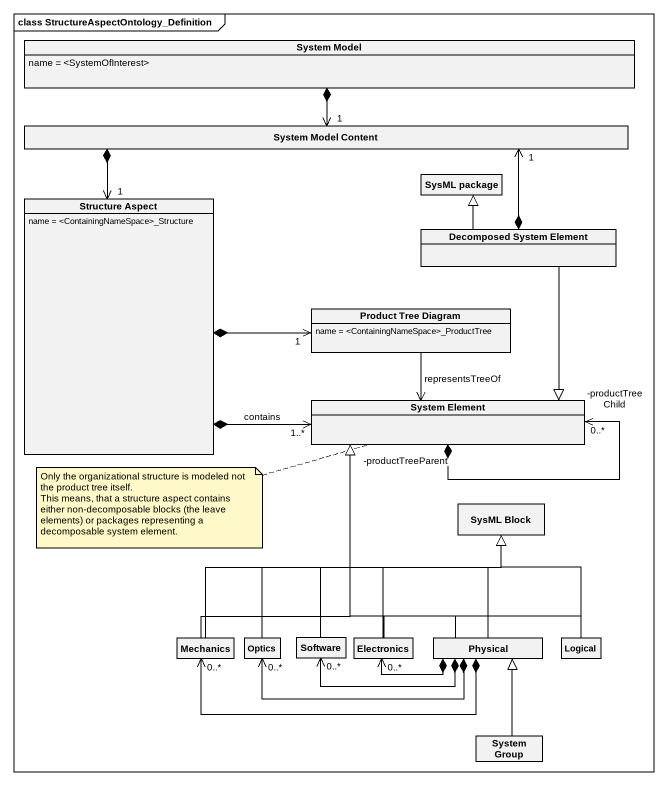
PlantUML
@startuml
mainframe class StructureAspectOntology_Definition
hide circle
hide empty members
class "System Model" as System_Model {
  name = <SystemOfInterest>
}
class "System Model Content" as System_Model_Content
class "SysML package" as SysML_package
class "Structure Aspect" as Structure_Aspect {
  name = <ContainingNameSpace>_Structure
}
class "Decomposed System Element" as Decomposed_System_Element
class "Product Tree Diagram" as Product_Tree_Diagram {
  name = <ContainingNameSpace>_ProductTree
}
class "System Element" as System_Element
class "SysML Block" as SysML_Block
class Mechanics
class Optics
class Software
class Electronics
class Physical
class Logical
class "System Group" as System_Group
System_Model *--> "1" System_Model_Content
System_Model_Content *--> "1" Structure_Aspect
Structure_Aspect *-right-> "1" Product_Tree_Diagram
Structure_Aspect *-right-> "1..*" System_Element : contains
Decomposed_System_Element *-left-> "1" System_Model_Content
Decomposed_System_Element -up-|> SysML_package
Decomposed_System_Element --|> System_Element
Product_Tree_Diagram --> System_Element : representsTreeOf
System_Element "-productTreeParent" *--> "-productTreeChild\n0..*" System_Element
Mechanics -up-|> System_Element
Mechanics -right-|> SysML_Block
Optics -up-|> System_Element
Optics -right-|> SysML_Block
Software -up-|> System_Element
Software -up-|> SysML_Block
Electronics -up-|> System_Element
Electronics -up-|> SysML_Block
Physical -up-|> System_Element
Physical -up-|> SysML_Block
Physical *-left-> "0..*" Mechanics
Physical *-left-> "0..*" Optics
Physical *-left-> "0..*" Software
Physical *-left-> "0..*" Electronics
Logical -up-|> System_Element
Logical -up-|> SysML_Block
System_Group -up-|> Physical
note left of System_Element
  Only the organizational structure is modeled not the product tree itself.
  This means, that a structure aspect contains either non-decomposable blocks (the leave elements) or packages representing a decomposable system element.
end note
@enduml
